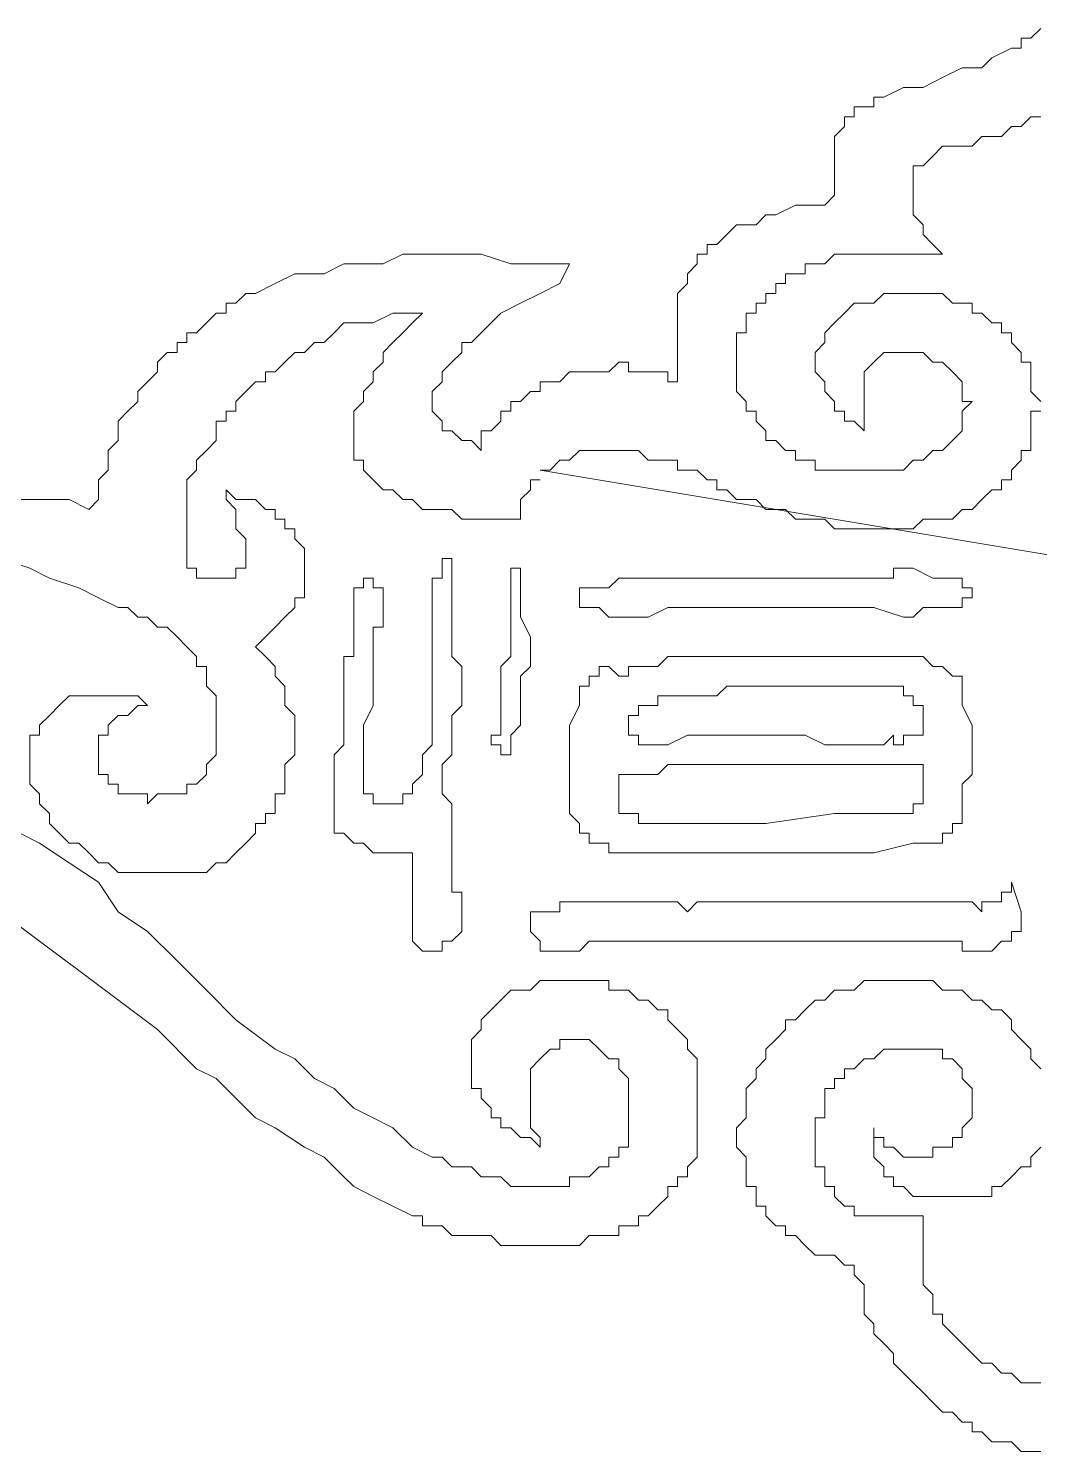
# Model space of a CAD drawing. Extents: x -66030 to 95157, y -13132 to 45879.
# Drawn here: x -4765 to -4363, y 9931 to 10497 of the extents above; entities that cross this region are included whole.
import ezdxf

# ---------------------------------------------------------------- set-up
doc = ezdxf.new("R2010")
doc.units = 0
doc.header["$LTSCALE"] = 100
doc.header["$MEASUREMENT"] = 0
doc.layers.get('0').update_dxf_attribs({"linetype": 'CONTINUOUS'})

msp = doc.modelspace()

# ---------------------------------------------------------------- linework, layer by layer
at = {"lineweight": 0}
for points in [[(-4362.12, 10497.2), (-4366.03, 10493.29), (-4369.93, 10493.29), (-4369.93, 10489.39), (-4373.84, 10489.39), (-4381.65, 10485.48), (-4385.56, 10481.58), (-4393.37, 10481.58), (-4401.18, 10477.67), (-4408.99, 10473.76), (-4416.8, 10473.76), (-4424.62, 10469.86), (-4428.52, 10469.86), (-4428.52, 10465.95), (-4432.43, 10465.95), (-4436.33, 10465.95), (-4436.33, 10462.05), (-4440.24, 10462.05), (-4440.24, 10458.14), (-4440.24, 10458.14), (-4440.24, 10458.14), (-4444.15, 10454.23), (-4444.15, 10454.23), (-4444.15, 10450.33), (-4444.15, 10446.42), (-4444.15, 10442.52), (-4444.15, 10438.61), (-4444.15, 10438.61), (-4444.15, 10434.7), (-4444.15, 10430.8), (-4448.05, 10426.89), (-4451.96, 10426.89), (-4455.86, 10426.89), (-4459.77, 10426.89), (-4467.58, 10422.99), (-4471.49, 10422.99), (-4471.49, 10422.99), (-4475.39, 10419.08), (-4479.3, 10419.08), (-4483.2, 10419.08), (-4487.11, 10415.17), (-4487.11, 10415.17), (-4491.02, 10411.27), (-4494.92, 10411.27), (-4494.92, 10407.36), (-4498.83, 10407.36), (-4498.83, 10403.46), (-4498.83, 10403.46), (-4502.73, 10399.55), (-4502.73, 10395.64), (-4502.73, 10395.64), (-4506.64, 10391.74), (-4506.64, 10387.83), (-4506.64, 10387.83), (-4506.64, 10383.93), (-4506.64, 10380.02), (-4506.64, 10376.11), (-4506.64, 10372.21), (-4506.64, 10368.3), (-4506.64, 10364.4), (-4506.64, 10360.49), (-4506.64, 10356.58), (-4506.64, 10356.58), (-4510.55, 10356.58), (-4510.55, 10360.49), (-4514.45, 10360.49), (-4514.45, 10360.49), (-4518.36, 10360.49), (-4518.36, 10360.49), (-4522.26, 10360.49), (-4526.17, 10360.49), (-4526.17, 10364.4), (-4530.08, 10364.4), (-4533.98, 10360.49), (-4537.89, 10360.49), (-4537.89, 10360.49), (-4541.79, 10360.49), (-4545.7, 10360.49), (-4549.61, 10360.49), (-4549.61, 10360.49), (-4553.51, 10356.58), (-4557.42, 10356.58), (-4561.32, 10356.58), (-4561.32, 10352.68), (-4565.23, 10352.68), (-4569.14, 10348.77), (-4573.04, 10348.77), (-4573.04, 10344.87), (-4576.95, 10344.87), (-4576.95, 10340.96), (-4580.85, 10337.05), (-4584.76, 10337.05), (-4584.76, 10333.15), (-4584.76, 10329.24), (-4588.67, 10333.15), (-4592.57, 10333.15), (-4596.48, 10337.05), (-4596.48, 10337.05), (-4596.48, 10337.05), (-4600.38, 10337.05), (-4600.38, 10340.96), (-4600.38, 10340.96), (-4600.38, 10340.96), (-4604.29, 10344.87), (-4604.29, 10344.87), (-4604.29, 10348.77), (-4604.29, 10348.77), (-4604.29, 10352.68), (-4604.29, 10352.68), (-4600.38, 10356.58), (-4600.38, 10360.49), (-4600.38, 10360.49), (-4596.48, 10364.4), (-4596.48, 10364.4), (-4592.57, 10368.3), (-4592.57, 10372.21), (-4588.67, 10372.21), (-4584.76, 10376.11), (-4584.76, 10376.11), (-4580.85, 10380.02), (-4576.95, 10383.93), (-4569.14, 10387.83), (-4561.32, 10391.74), (-4553.51, 10395.64), (-4549.61, 10403.46), (-4557.42, 10403.46), (-4565.23, 10403.46), (-4573.04, 10403.46), (-4584.76, 10407.36), (-4592.57, 10407.36), (-4600.38, 10407.36), (-4608.2, 10407.36), (-4616.01, 10407.36), (-4623.82, 10403.46), (-4631.63, 10403.46), (-4639.44, 10403.46), (-4647.26, 10399.55), (-4655.07, 10399.55), (-4658.97, 10399.55), (-4666.79, 10395.64), (-4674.6, 10391.74), (-4678.5, 10391.74), (-4682.41, 10387.83), (-4686.32, 10387.83), (-4686.32, 10383.93), (-4690.22, 10383.93), (-4694.13, 10380.02), (-4694.13, 10380.02), (-4698.03, 10376.11), (-4701.94, 10376.11), (-4701.94, 10372.21), (-4705.85, 10372.21), (-4705.85, 10368.3), (-4709.75, 10368.3), (-4713.66, 10364.4), (-4713.66, 10360.49), (-4717.56, 10356.58), (-4717.56, 10356.58), (-4721.47, 10352.68), (-4721.47, 10348.77), (-4725.37, 10344.87), (-4725.37, 10344.87), (-4729.28, 10340.96), (-4729.28, 10337.05), (-4729.28, 10333.15), (-4733.19, 10329.24), (-4733.19, 10325.34), (-4733.19, 10321.43), (-4737.09, 10317.53), (-4737.09, 10313.62), (-4737.09, 10309.71), (-4741, 10305.81), (-4748.81, 10309.71), (-4752.72, 10309.71), (-4760.53, 10309.71), (-4768.34, 10309.71)], [(-4362.12, 10348.77), (-4366.03, 10352.68), (-4366.03, 10352.68), (-4366.03, 10356.58), (-4366.03, 10356.58), (-4366.03, 10360.49), (-4366.03, 10364.4), (-4369.93, 10364.4), (-4369.93, 10368.3), (-4369.93, 10368.3), (-4373.84, 10372.21), (-4373.84, 10372.21), (-4373.84, 10376.11), (-4377.74, 10376.11), (-4377.74, 10380.02), (-4381.65, 10380.02), (-4381.65, 10380.02), (-4385.56, 10383.93), (-4389.46, 10383.93), (-4389.46, 10387.83), (-4393.37, 10387.83), (-4397.27, 10387.83), (-4397.27, 10387.83), (-4401.18, 10391.74), (-4405.09, 10391.74), (-4408.99, 10391.74), (-4412.9, 10391.74), (-4416.8, 10391.74), (-4420.71, 10391.74), (-4420.71, 10391.74), (-4424.62, 10391.74), (-4428.52, 10387.83), (-4432.43, 10387.83), (-4432.43, 10387.83), (-4436.33, 10387.83), (-4440.24, 10383.93), (-4440.24, 10383.93), (-4444.15, 10380.02), (-4444.15, 10380.02), (-4448.05, 10376.11), (-4448.05, 10376.11), (-4448.05, 10372.21), (-4448.05, 10372.21), (-4451.96, 10368.3), (-4451.96, 10364.4), (-4451.96, 10364.4), (-4451.96, 10360.49), (-4448.05, 10356.58), (-4448.05, 10356.58), (-4448.05, 10352.68), (-4444.15, 10348.77), (-4444.15, 10348.77), (-4444.15, 10344.87), (-4440.24, 10344.87), (-4440.24, 10344.87), (-4440.24, 10340.96), (-4436.33, 10340.96), (-4436.33, 10340.96), (-4432.43, 10337.05), (-4432.43, 10340.96), (-4432.43, 10344.87), (-4432.43, 10348.77), (-4432.43, 10352.68), (-4432.43, 10352.68), (-4432.43, 10356.58), (-4432.43, 10360.49), (-4432.43, 10360.49), (-4428.52, 10364.4), (-4428.52, 10364.4), (-4428.52, 10364.4), (-4428.52, 10364.4), (-4424.62, 10368.3), (-4424.62, 10368.3), (-4420.71, 10368.3), (-4420.71, 10368.3), (-4416.8, 10368.3), (-4416.8, 10368.3), (-4412.9, 10368.3), (-4412.9, 10368.3), (-4408.99, 10368.3), (-4408.99, 10368.3), (-4405.09, 10364.4), (-4405.09, 10364.4), (-4401.18, 10364.4), (-4401.18, 10364.4), (-4397.27, 10360.49), (-4397.27, 10360.49), (-4397.27, 10360.49), (-4393.37, 10356.58), (-4393.37, 10356.58), (-4393.37, 10356.58), (-4393.37, 10352.68), (-4393.37, 10348.77), (-4389.46, 10348.77), (-4393.37, 10344.87), (-4393.37, 10340.96), (-4393.37, 10340.96), (-4393.37, 10337.05), (-4393.37, 10337.05), (-4397.27, 10333.15), (-4397.27, 10333.15), (-4397.27, 10333.15), (-4401.18, 10329.24), (-4401.18, 10329.24), (-4405.09, 10329.24), (-4408.99, 10325.34), (-4408.99, 10325.34), (-4412.9, 10325.34), (-4416.8, 10321.43), (-4420.71, 10321.43), (-4424.62, 10321.43), (-4424.62, 10321.43), (-4428.52, 10321.43), (-4432.43, 10321.43), (-4436.33, 10321.43), (-4440.24, 10321.43), (-4440.24, 10321.43), (-4444.15, 10321.43), (-4448.05, 10321.43), (-4451.96, 10321.43), (-4451.96, 10325.34), (-4455.86, 10325.34), (-4459.77, 10325.34), (-4459.77, 10329.24), (-4463.68, 10329.24), (-4467.58, 10333.15), (-4467.58, 10333.15), (-4471.49, 10333.15), (-4471.49, 10337.05), (-4471.49, 10337.05), (-4475.39, 10340.96), (-4475.39, 10344.87), (-4479.3, 10344.87), (-4479.3, 10348.77), (-4483.2, 10352.68), (-4483.2, 10356.58), (-4483.2, 10356.58), (-4483.2, 10360.49), (-4483.2, 10364.4), (-4483.2, 10368.3), (-4483.2, 10372.21), (-4483.2, 10376.11), (-4479.3, 10376.11), (-4479.3, 10380.02), (-4479.3, 10383.93), (-4475.39, 10383.93), (-4475.39, 10387.83), (-4471.49, 10387.83), (-4471.49, 10391.74), (-4467.58, 10391.74), (-4467.58, 10395.64), (-4463.68, 10395.64), (-4463.68, 10399.55), (-4459.77, 10399.55), (-4455.86, 10399.55), (-4455.86, 10403.46), (-4451.96, 10403.46), (-4448.05, 10403.46), (-4448.05, 10403.46), (-4444.15, 10407.36), (-4440.24, 10407.36), (-4436.33, 10407.36), (-4428.52, 10407.36), (-4424.62, 10407.36), (-4416.8, 10407.36), (-4412.9, 10407.36), (-4408.99, 10407.36), (-4401.18, 10407.36), (-4405.09, 10411.27), (-4408.99, 10415.17), (-4408.99, 10419.08), (-4412.9, 10422.99), (-4412.9, 10426.89), (-4412.9, 10426.89), (-4412.9, 10430.8), (-4412.9, 10430.8), (-4412.9, 10430.8), (-4412.9, 10434.7), (-4412.9, 10434.7), (-4412.9, 10434.7), (-4412.9, 10438.61), (-4412.9, 10438.61), (-4412.9, 10438.61), (-4412.9, 10438.61), (-4412.9, 10442.52), (-4408.99, 10442.52), (-4408.99, 10442.52), (-4408.99, 10442.52), (-4405.09, 10446.42), (-4405.09, 10446.42), (-4401.18, 10450.33), (-4389.46, 10450.33), (-4385.56, 10454.23), (-4381.65, 10454.23), (-4377.74, 10454.23), (-4373.84, 10458.14), (-4369.93, 10458.14), (-4366.03, 10462.05), (-4362.12, 10462.05)], [(-4776.15, 10286.28), (-4764.43, 10282.37), (-4756.62, 10278.47), (-4744.9, 10274.56), (-4737.09, 10270.65), (-4729.28, 10266.75), (-4725.37, 10266.75), (-4721.47, 10262.84), (-4717.56, 10262.84), (-4713.66, 10258.94), (-4713.66, 10258.94), (-4709.75, 10258.94), (-4705.85, 10255.03), (-4705.85, 10255.03), (-4701.94, 10251.12), (-4701.94, 10251.12), (-4698.03, 10247.22), (-4698.03, 10247.22), (-4698.03, 10243.31), (-4694.13, 10243.31), (-4694.13, 10239.41), (-4694.13, 10239.41), (-4694.13, 10235.5), (-4690.22, 10231.59), (-4690.22, 10231.59), (-4690.22, 10227.69), (-4690.22, 10227.69), (-4690.22, 10223.78), (-4690.22, 10223.78), (-4690.22, 10219.88), (-4690.22, 10219.88), (-4690.22, 10215.97), (-4690.22, 10215.97), (-4690.22, 10212.06), (-4690.22, 10208.16), (-4690.22, 10208.16), (-4690.22, 10208.16), (-4694.13, 10204.25), (-4694.13, 10204.25), (-4694.13, 10200.35), (-4694.13, 10200.35), (-4698.03, 10196.44), (-4698.03, 10196.44), (-4701.94, 10196.44), (-4701.94, 10192.53), (-4701.94, 10192.53), (-4705.85, 10192.53), (-4705.85, 10192.53), (-4709.75, 10192.53), (-4713.66, 10192.53), (-4713.66, 10192.53), (-4717.56, 10188.63), (-4717.56, 10192.53), (-4721.47, 10192.53), (-4721.47, 10192.53), (-4725.37, 10192.53), (-4725.37, 10192.53), (-4725.37, 10192.53), (-4729.28, 10192.53), (-4729.28, 10196.44), (-4729.28, 10196.44), (-4733.19, 10196.44), (-4733.19, 10200.35), (-4733.19, 10200.35), (-4737.09, 10200.35), (-4737.09, 10204.25), (-4737.09, 10204.25), (-4737.09, 10204.25), (-4737.09, 10208.16), (-4737.09, 10208.16), (-4737.09, 10208.16), (-4737.09, 10212.06), (-4737.09, 10212.06), (-4737.09, 10215.97), (-4737.09, 10215.97), (-4733.19, 10215.97), (-4733.19, 10219.88), (-4733.19, 10219.88), (-4729.28, 10223.78), (-4729.28, 10223.78), (-4725.37, 10223.78), (-4721.47, 10227.69), (-4721.47, 10227.69), (-4717.56, 10227.69), (-4721.47, 10231.59), (-4725.37, 10231.59), (-4729.28, 10231.59), (-4733.19, 10231.59), (-4737.09, 10231.59), (-4737.09, 10231.59), (-4741, 10231.59), (-4744.9, 10231.59), (-4748.81, 10231.59), (-4752.72, 10227.69), (-4752.72, 10227.69), (-4752.72, 10227.69), (-4756.62, 10223.78), (-4756.62, 10223.78), (-4756.62, 10223.78), (-4756.62, 10223.78), (-4760.53, 10219.88), (-4760.53, 10219.88), (-4760.53, 10219.88), (-4760.53, 10215.97), (-4764.43, 10215.97), (-4764.43, 10212.06), (-4764.43, 10212.06), (-4764.43, 10208.16), (-4764.43, 10208.16), (-4764.43, 10204.25), (-4764.43, 10200.35), (-4764.43, 10196.44), (-4760.53, 10192.53), (-4760.53, 10188.63), (-4760.53, 10188.63), (-4756.62, 10184.72), (-4756.62, 10180.82), (-4752.72, 10176.91), (-4752.72, 10176.91), (-4748.81, 10173), (-4744.9, 10173), (-4741, 10169.1), (-4741, 10169.1), (-4737.09, 10165.19), (-4733.19, 10165.19), (-4729.28, 10161.29), (-4725.37, 10161.29), (-4721.47, 10161.29), (-4717.56, 10161.29), (-4713.66, 10161.29), (-4709.75, 10161.29), (-4709.75, 10161.29), (-4705.85, 10161.29), (-4701.94, 10161.29), (-4698.03, 10161.29), (-4694.13, 10161.29), (-4690.22, 10165.19), (-4690.22, 10165.19), (-4686.32, 10165.19), (-4686.32, 10165.19), (-4682.41, 10169.1), (-4682.41, 10169.1), (-4678.5, 10173), (-4678.5, 10173), (-4674.6, 10176.91), (-4674.6, 10180.82), (-4670.69, 10180.82), (-4670.69, 10184.72), (-4666.79, 10184.72), (-4666.79, 10188.63), (-4666.79, 10192.53), (-4662.88, 10192.53), (-4662.88, 10196.44), (-4662.88, 10200.35), (-4662.88, 10204.25), (-4662.88, 10204.25), (-4658.97, 10208.16), (-4658.97, 10212.06), (-4658.97, 10212.06), (-4658.97, 10215.97), (-4658.97, 10219.88), (-4658.97, 10223.78), (-4662.88, 10227.69), (-4662.88, 10227.69), (-4662.88, 10231.59), (-4662.88, 10235.5), (-4666.79, 10239.41), (-4666.79, 10239.41), (-4666.79, 10243.31), (-4670.69, 10247.22), (-4674.6, 10251.12), (-4674.6, 10251.12), (-4670.69, 10255.03), (-4666.79, 10258.94), (-4666.79, 10258.94), (-4662.88, 10262.84), (-4662.88, 10262.84), (-4658.97, 10266.75), (-4658.97, 10270.65), (-4655.07, 10270.65), (-4655.07, 10274.56), (-4655.07, 10274.56), (-4655.07, 10278.47), (-4655.07, 10282.37), (-4655.07, 10282.37), (-4655.07, 10286.28), (-4655.07, 10286.28), (-4655.07, 10290.18), (-4655.07, 10290.18), (-4658.97, 10294.09), (-4658.97, 10294.09), (-4658.97, 10298), (-4662.88, 10298), (-4662.88, 10301.9), (-4666.79, 10301.9), (-4666.79, 10305.81), (-4670.69, 10305.81), (-4670.69, 10305.81), (-4674.6, 10309.71), (-4678.5, 10309.71), (-4678.5, 10309.71), (-4682.41, 10309.71), (-4682.41, 10309.71), (-4686.32, 10313.62), (-4686.32, 10309.71), (-4682.41, 10305.81), (-4682.41, 10301.9), (-4682.41, 10298), (-4678.5, 10294.09), (-4678.5, 10294.09), (-4678.5, 10290.18), (-4678.5, 10286.28), (-4678.5, 10286.28), (-4678.5, 10282.37), (-4678.5, 10282.37), (-4678.5, 10282.37), (-4682.41, 10282.37), (-4682.41, 10282.37), (-4682.41, 10278.47), (-4682.41, 10278.47), (-4686.32, 10278.47), (-4686.32, 10278.47), (-4690.22, 10278.47), (-4690.22, 10278.47), (-4694.13, 10278.47), (-4694.13, 10278.47), (-4694.13, 10278.47), (-4694.13, 10278.47), (-4698.03, 10278.47), (-4698.03, 10278.47), (-4698.03, 10282.37), (-4698.03, 10282.37), (-4701.94, 10282.37), (-4701.94, 10282.37), (-4701.94, 10286.28), (-4701.94, 10286.28), (-4701.94, 10286.28), (-4701.94, 10290.18), (-4701.94, 10294.09), (-4701.94, 10298), (-4701.94, 10301.9), (-4701.94, 10305.81), (-4701.94, 10309.71), (-4701.94, 10317.53), (-4698.03, 10321.43), (-4698.03, 10325.34), (-4694.13, 10329.24), (-4690.22, 10333.15), (-4690.22, 10337.05), (-4690.22, 10340.96), (-4686.32, 10340.96), (-4686.32, 10344.87), (-4682.41, 10344.87), (-4682.41, 10348.77), (-4678.5, 10352.68), (-4678.5, 10352.68), (-4674.6, 10356.58), (-4670.69, 10356.58), (-4670.69, 10360.49), (-4666.79, 10360.49), (-4662.88, 10364.4), (-4662.88, 10364.4), (-4658.97, 10368.3), (-4655.07, 10368.3), (-4651.16, 10372.21), (-4647.26, 10372.21), (-4643.35, 10376.11), (-4643.35, 10376.11), (-4639.44, 10380.02), (-4635.54, 10380.02), (-4631.63, 10380.02), (-4627.73, 10380.02), (-4619.91, 10383.93), (-4616.01, 10383.93), (-4612.1, 10383.93), (-4608.2, 10383.93), (-4612.1, 10380.02), (-4616.01, 10376.11), (-4619.91, 10372.21), (-4623.82, 10368.3), (-4623.82, 10364.4), (-4627.73, 10360.49), (-4627.73, 10356.58), (-4631.63, 10352.68), (-4631.63, 10348.77), (-4635.54, 10344.87), (-4635.54, 10340.96), (-4635.54, 10337.05), (-4635.54, 10333.15), (-4635.54, 10333.15), (-4635.54, 10329.24), (-4635.54, 10325.34), (-4631.63, 10325.34), (-4631.63, 10321.43), (-4631.63, 10321.43), (-4631.63, 10321.43), (-4631.63, 10321.43), (-4627.73, 10317.53), (-4627.73, 10317.53), (-4627.73, 10317.53), (-4623.82, 10313.62), (-4623.82, 10313.62), (-4619.91, 10313.62), (-4616.01, 10309.71), (-4612.1, 10309.71), (-4608.2, 10305.81), (-4600.38, 10305.81), (-4596.48, 10305.81), (-4592.57, 10301.9), (-4584.76, 10301.9), (-4576.95, 10301.9), (-4569.14, 10301.9), (-4569.14, 10301.9), (-4569.14, 10305.81), (-4569.14, 10305.81), (-4569.14, 10309.71), (-4565.23, 10313.62), (-4565.23, 10313.62), (-4565.23, 10317.53), (-4565.23, 10317.53), (-4561.32, 10317.53)], [(-3623.89, 10165.19), (-4561.32, 10321.43), (-4561.32, 10321.43), (-4561.32, 10321.43), (-4557.42, 10321.43), (-4557.42, 10321.43), (-4553.51, 10325.34), (-4553.51, 10325.34), (-4549.61, 10325.34), (-4545.7, 10329.24), (-4541.79, 10329.24), (-4541.79, 10329.24), (-4537.89, 10329.24), (-4533.98, 10329.24), (-4530.08, 10329.24), (-4526.17, 10329.24), (-4522.26, 10329.24), (-4522.26, 10329.24), (-4518.36, 10325.34), (-4514.45, 10325.34), (-4510.55, 10325.34), (-4506.64, 10325.34), (-4506.64, 10321.43), (-4502.73, 10321.43), (-4498.83, 10321.43), (-4498.83, 10321.43), (-4494.92, 10317.53), (-4494.92, 10317.53), (-4491.02, 10317.53), (-4491.02, 10313.62), (-4487.11, 10313.62), (-4483.2, 10309.71), (-4479.3, 10309.71), (-4475.39, 10309.71), (-4471.49, 10305.81), (-4467.58, 10305.81), (-4463.68, 10305.81), (-4459.77, 10301.9), (-4455.86, 10301.9), (-4451.96, 10301.9), (-4448.05, 10301.9), (-4444.15, 10298), (-4440.24, 10298), (-4432.43, 10298), (-4428.52, 10298), (-4424.62, 10298), (-4420.71, 10298), (-4416.8, 10298), (-4412.9, 10298), (-4408.99, 10301.9), (-4405.09, 10301.9), (-4401.18, 10301.9), (-4397.27, 10301.9), (-4393.37, 10305.81), (-4389.46, 10305.81), (-4385.56, 10309.71), (-4385.56, 10309.71), (-4381.65, 10313.62), (-4377.74, 10313.62), (-4377.74, 10317.53), (-4377.74, 10317.53), (-4373.84, 10317.53), (-4373.84, 10321.43), (-4373.84, 10321.43), (-4369.93, 10325.34), (-4369.93, 10329.24), (-4366.03, 10329.24), (-4366.03, 10333.15), (-4366.03, 10337.05), (-4366.03, 10337.05), (-4366.03, 10340.96), (-4366.03, 10344.87), (-4362.12, 10344.87)], [(-4776.15, 10145.66), (-4760.53, 10133.94), (-4744.9, 10122.23), (-4713.66, 10098.79), (-4698.03, 10083.17), (-4690.22, 10079.26), (-4682.41, 10071.45), (-4674.6, 10063.64), (-4666.79, 10059.73), (-4655.07, 10051.92), (-4647.26, 10048.01), (-4639.44, 10040.2), (-4635.54, 10036.3), (-4627.73, 10032.39), (-4619.91, 10028.48), (-4612.1, 10024.58), (-4608.2, 10024.58), (-4608.2, 10020.67), (-4604.29, 10020.67), (-4600.38, 10020.67), (-4596.48, 10016.77), (-4592.57, 10016.77), (-4588.67, 10016.77), (-4584.76, 10016.77), (-4580.85, 10016.77), (-4576.95, 10012.86), (-4573.04, 10012.86), (-4569.14, 10012.86), (-4565.23, 10012.86), (-4561.32, 10012.86), (-4557.42, 10012.86), (-4553.51, 10012.86), (-4549.61, 10012.86), (-4545.7, 10012.86), (-4541.79, 10016.77), (-4537.89, 10016.77), (-4533.98, 10016.77), (-4530.08, 10016.77), (-4530.08, 10020.67), (-4526.17, 10020.67), (-4522.26, 10020.67), (-4522.26, 10024.58), (-4518.36, 10024.58), (-4518.36, 10024.58), (-4514.45, 10028.48), (-4514.45, 10028.48), (-4510.55, 10032.39), (-4510.55, 10032.39), (-4510.55, 10036.3), (-4506.64, 10036.3), (-4506.64, 10040.2), (-4502.73, 10040.2), (-4502.73, 10044.11), (-4502.73, 10044.11), (-4498.83, 10048.01), (-4498.83, 10051.92), (-4498.83, 10055.83), (-4498.83, 10059.73), (-4498.83, 10063.64), (-4498.83, 10071.45), (-4498.83, 10075.36), (-4498.83, 10079.26), (-4498.83, 10083.17), (-4498.83, 10087.07), (-4502.73, 10090.98), (-4502.73, 10094.88), (-4506.64, 10098.79), (-4506.64, 10098.79), (-4506.64, 10098.79), (-4510.55, 10102.7), (-4510.55, 10102.7), (-4510.55, 10106.6), (-4514.45, 10106.6), (-4514.45, 10106.6), (-4518.36, 10110.51), (-4518.36, 10110.51), (-4522.26, 10110.51), (-4522.26, 10110.51), (-4526.17, 10114.41), (-4526.17, 10114.41), (-4530.08, 10114.41), (-4530.08, 10114.41), (-4533.98, 10114.41), (-4533.98, 10118.32), (-4537.89, 10118.32), (-4541.79, 10118.32), (-4541.79, 10118.32), (-4545.7, 10118.32), (-4545.7, 10118.32), (-4549.61, 10118.32), (-4553.51, 10118.32), (-4557.42, 10118.32), (-4561.32, 10118.32), (-4561.32, 10118.32), (-4565.23, 10114.41), (-4569.14, 10114.41), (-4569.14, 10114.41), (-4573.04, 10114.41), (-4576.95, 10110.51), (-4576.95, 10110.51), (-4576.95, 10110.51), (-4580.85, 10106.6), (-4580.85, 10106.6), (-4580.85, 10106.6), (-4584.76, 10102.7), (-4584.76, 10098.79), (-4584.76, 10098.79), (-4588.67, 10094.88), (-4588.67, 10090.98), (-4588.67, 10087.07), (-4588.67, 10087.07), (-4588.67, 10083.17), (-4588.67, 10079.26), (-4588.67, 10075.36), (-4584.76, 10075.36), (-4584.76, 10071.45), (-4584.76, 10071.45), (-4580.85, 10067.54), (-4580.85, 10067.54), (-4580.85, 10063.64), (-4576.95, 10063.64), (-4576.95, 10063.64), (-4576.95, 10059.73), (-4573.04, 10059.73), (-4573.04, 10059.73), (-4569.14, 10055.83), (-4565.23, 10055.83), (-4561.32, 10051.92), (-4561.32, 10055.83), (-4565.23, 10059.73), (-4565.23, 10063.64), (-4565.23, 10063.64), (-4565.23, 10067.54), (-4565.23, 10071.45), (-4565.23, 10071.45), (-4565.23, 10075.36), (-4565.23, 10079.26), (-4565.23, 10079.26), (-4565.23, 10083.17), (-4565.23, 10083.17), (-4561.32, 10087.07), (-4561.32, 10087.07), (-4561.32, 10087.07), (-4557.42, 10090.98), (-4557.42, 10090.98), (-4557.42, 10090.98), (-4553.51, 10090.98), (-4553.51, 10094.88), (-4549.61, 10094.88), (-4549.61, 10094.88), (-4545.7, 10094.88), (-4545.7, 10094.88), (-4541.79, 10094.88), (-4541.79, 10094.88), (-4537.89, 10090.98), (-4537.89, 10090.98), (-4537.89, 10090.98), (-4533.98, 10087.07), (-4533.98, 10087.07), (-4530.08, 10087.07), (-4530.08, 10083.17), (-4526.17, 10079.26), (-4526.17, 10075.36), (-4526.17, 10071.45), (-4526.17, 10067.54), (-4526.17, 10067.54), (-4526.17, 10067.54), (-4526.17, 10063.64), (-4526.17, 10063.64), (-4526.17, 10059.73), (-4526.17, 10059.73), (-4526.17, 10055.83), (-4526.17, 10055.83), (-4526.17, 10055.83), (-4526.17, 10051.92), (-4530.08, 10051.92), (-4530.08, 10051.92), (-4530.08, 10048.01), (-4530.08, 10048.01), (-4533.98, 10048.01), (-4533.98, 10044.11), (-4533.98, 10044.11), (-4537.89, 10044.11), (-4537.89, 10044.11), (-4541.79, 10040.2), (-4541.79, 10040.2), (-4545.7, 10040.2), (-4549.61, 10040.2), (-4549.61, 10036.3), (-4553.51, 10036.3), (-4557.42, 10036.3), (-4561.32, 10036.3), (-4565.23, 10036.3), (-4569.14, 10036.3), (-4573.04, 10036.3), (-4576.95, 10040.2), (-4580.85, 10040.2), (-4584.76, 10040.2), (-4588.67, 10044.11), (-4592.57, 10044.11), (-4596.48, 10044.11), (-4600.38, 10048.01), (-4604.29, 10048.01), (-4612.1, 10051.92), (-4619.91, 10059.73), (-4627.73, 10063.64), (-4635.54, 10067.54), (-4643.35, 10075.36), (-4651.16, 10079.26), (-4658.97, 10087.07), (-4666.79, 10090.98), (-4682.41, 10102.7), (-4694.13, 10114.41), (-4705.85, 10126.13), (-4717.56, 10137.85), (-4729.28, 10145.66), (-4737.09, 10157.38), (-4748.81, 10165.19), (-4760.53, 10173), (-4768.34, 10176.91)], [(-4362.12, 10083.17), (-4366.03, 10087.07), (-4366.03, 10090.98), (-4366.03, 10090.98), (-4369.93, 10094.88), (-4369.93, 10094.88), (-4373.84, 10098.79), (-4373.84, 10102.7), (-4373.84, 10102.7), (-4377.74, 10106.6), (-4381.65, 10106.6), (-4385.56, 10110.51), (-4389.46, 10110.51), (-4393.37, 10114.41), (-4397.27, 10114.41), (-4401.18, 10114.41), (-4405.09, 10118.32), (-4408.99, 10118.32), (-4412.9, 10118.32), (-4416.8, 10118.32), (-4420.71, 10118.32), (-4424.62, 10118.32), (-4428.52, 10118.32), (-4432.43, 10118.32), (-4432.43, 10118.32), (-4436.33, 10114.41), (-4440.24, 10114.41), (-4444.15, 10114.41), (-4448.05, 10110.51), (-4448.05, 10110.51), (-4451.96, 10110.51), (-4455.86, 10106.6), (-4455.86, 10106.6), (-4459.77, 10102.7), (-4463.68, 10102.7), (-4463.68, 10098.79), (-4467.58, 10094.88), (-4467.58, 10094.88), (-4471.49, 10090.98), (-4471.49, 10090.98), (-4471.49, 10087.07), (-4475.39, 10083.17), (-4475.39, 10079.26), (-4475.39, 10079.26), (-4479.3, 10075.36), (-4479.3, 10071.45), (-4479.3, 10067.54), (-4479.3, 10067.54), (-4479.3, 10063.64), (-4483.2, 10059.73), (-4483.2, 10055.83), (-4483.2, 10055.83), (-4483.2, 10051.92), (-4479.3, 10048.01), (-4479.3, 10044.11), (-4479.3, 10044.11), (-4479.3, 10040.2), (-4479.3, 10036.3), (-4475.39, 10036.3), (-4475.39, 10032.39), (-4475.39, 10028.48), (-4471.49, 10028.48), (-4471.49, 10024.58), (-4467.58, 10020.67), (-4463.68, 10020.67), (-4463.68, 10016.77), (-4459.77, 10016.77), (-4455.86, 10012.86), (-4455.86, 10012.86), (-4451.96, 10008.95), (-4448.05, 10008.95), (-4444.15, 10008.95), (-4440.24, 10005.05), (-4436.33, 10005.05), (-4436.33, 10001.14), (-4432.43, 9997.24), (-4432.43, 9993.33), (-4432.43, 9985.52), (-4428.52, 9981.61), (-4428.52, 9977.71), (-4424.62, 9973.8), (-4424.62, 9973.8), (-4420.71, 9969.89), (-4420.71, 9965.99), (-4416.8, 9962.08), (-4412.9, 9958.18), (-4408.99, 9954.27), (-4408.99, 9954.27), (-4405.09, 9950.36), (-4401.18, 9946.46), (-4397.27, 9946.46), (-4393.37, 9942.55), (-4389.46, 9942.55), (-4389.46, 9938.65), (-4385.56, 9938.65), (-4381.65, 9934.74), (-4377.74, 9934.74), (-4373.84, 9934.74), (-4369.93, 9930.83), (-4366.03, 9930.83), (-4362.12, 9930.83)], [(-4362.12, 9958.18), (-4366.03, 9958.18), (-4369.93, 9958.18), (-4373.84, 9962.08), (-4377.74, 9962.08), (-4377.74, 9962.08), (-4381.65, 9965.99), (-4385.56, 9965.99), (-4389.46, 9969.89), (-4389.46, 9969.89), (-4393.37, 9973.8), (-4397.27, 9977.71), (-4397.27, 9977.71), (-4401.18, 9981.61), (-4401.18, 9985.52), (-4405.09, 9985.52), (-4405.09, 9989.42), (-4405.09, 9993.33), (-4408.99, 9997.24), (-4408.99, 10001.14), (-4408.99, 10005.05), (-4408.99, 10005.05), (-4408.99, 10008.95), (-4408.99, 10012.86), (-4408.99, 10020.67), (-4408.99, 10024.58), (-4412.9, 10024.58), (-4416.8, 10024.58), (-4420.71, 10024.58), (-4424.62, 10024.58), (-4428.52, 10024.58), (-4428.52, 10024.58), (-4432.43, 10024.58), (-4436.33, 10024.58), (-4436.33, 10028.48), (-4440.24, 10028.48), (-4440.24, 10028.48), (-4444.15, 10032.39), (-4444.15, 10032.39), (-4444.15, 10036.3), (-4448.05, 10036.3), (-4448.05, 10040.2), (-4448.05, 10040.2), (-4448.05, 10044.11), (-4451.96, 10044.11), (-4451.96, 10048.01), (-4451.96, 10048.01), (-4451.96, 10051.92), (-4451.96, 10051.92), (-4451.96, 10055.83), (-4451.96, 10059.73), (-4451.96, 10059.73), (-4451.96, 10063.64), (-4448.05, 10063.64), (-4448.05, 10067.54), (-4448.05, 10067.54), (-4448.05, 10071.45), (-4448.05, 10071.45), (-4448.05, 10075.36), (-4444.15, 10075.36), (-4444.15, 10075.36), (-4444.15, 10079.26), (-4440.24, 10079.26), (-4440.24, 10079.26), (-4440.24, 10083.17), (-4436.33, 10083.17), (-4436.33, 10083.17), (-4432.43, 10087.07), (-4428.52, 10087.07), (-4424.62, 10090.98), (-4424.62, 10090.98), (-4420.71, 10090.98), (-4420.71, 10090.98), (-4416.8, 10090.98), (-4416.8, 10090.98), (-4412.9, 10090.98), (-4412.9, 10090.98), (-4408.99, 10090.98), (-4408.99, 10090.98), (-4405.09, 10090.98), (-4405.09, 10090.98), (-4401.18, 10090.98), (-4401.18, 10087.07), (-4397.27, 10087.07), (-4397.27, 10087.07), (-4397.27, 10087.07), (-4393.37, 10083.17), (-4393.37, 10083.17), (-4393.37, 10079.26), (-4393.37, 10079.26), (-4389.46, 10075.36), (-4389.46, 10071.45), (-4389.46, 10071.45), (-4389.46, 10067.54), (-4389.46, 10067.54), (-4389.46, 10063.64), (-4389.46, 10063.64), (-4393.37, 10059.73), (-4393.37, 10059.73), (-4393.37, 10055.83), (-4397.27, 10055.83), (-4397.27, 10051.92), (-4401.18, 10051.92), (-4401.18, 10051.92), (-4405.09, 10051.92), (-4405.09, 10048.01), (-4405.09, 10048.01), (-4408.99, 10048.01), (-4408.99, 10048.01), (-4412.9, 10048.01), (-4412.9, 10048.01), (-4416.8, 10048.01), (-4416.8, 10048.01), (-4420.71, 10051.92), (-4420.71, 10051.92), (-4420.71, 10051.92), (-4424.62, 10051.92), (-4424.62, 10055.83), (-4428.52, 10055.83), (-4428.52, 10059.73), (-4428.52, 10055.83), (-4428.52, 10051.92), (-4428.52, 10051.92), (-4428.52, 10048.01), (-4428.52, 10048.01), (-4428.52, 10048.01), (-4424.62, 10044.11), (-4424.62, 10044.11), (-4424.62, 10040.2), (-4424.62, 10040.2), (-4420.71, 10040.2), (-4420.71, 10040.2), (-4420.71, 10036.3), (-4420.71, 10036.3), (-4416.8, 10036.3), (-4416.8, 10036.3), (-4412.9, 10032.39), (-4412.9, 10032.39), (-4412.9, 10032.39), (-4408.99, 10032.39), (-4405.09, 10032.39), (-4401.18, 10032.39), (-4397.27, 10032.39), (-4393.37, 10032.39), (-4389.46, 10032.39), (-4381.65, 10032.39), (-4381.65, 10036.3), (-4377.74, 10036.3), (-4373.84, 10040.2), (-4373.84, 10040.2), (-4369.93, 10044.11), (-4366.03, 10044.11), (-4366.03, 10048.01), (-4366.03, 10048.01), (-4362.12, 10051.92)]]:
    msp.add_lwpolyline(points, dxfattribs=at)
for points in [[(-4600.38, 10286.28), (-4600.38, 10286.28), (-4596.48, 10286.28), (-4596.48, 10286.28), (-4596.48, 10286.28), (-4596.48, 10282.37), (-4596.48, 10282.37), (-4596.48, 10282.37), (-4596.48, 10278.47), (-4596.48, 10278.47), (-4596.48, 10274.56), (-4596.48, 10274.56), (-4596.48, 10270.65), (-4596.48, 10266.75), (-4596.48, 10262.84), (-4596.48, 10262.84), (-4596.48, 10262.84), (-4596.48, 10258.94), (-4596.48, 10255.03), (-4596.48, 10247.22), (-4592.57, 10243.31), (-4592.57, 10243.31), (-4592.57, 10243.31), (-4592.57, 10239.41), (-4592.57, 10235.5), (-4592.57, 10235.5), (-4592.57, 10235.5), (-4592.57, 10231.59), (-4592.57, 10231.59), (-4592.57, 10231.59), (-4592.57, 10231.59), (-4592.57, 10227.69), (-4592.57, 10227.69), (-4596.48, 10223.78), (-4596.48, 10215.97), (-4596.48, 10215.97), (-4596.48, 10215.97), (-4596.48, 10215.97), (-4596.48, 10212.06), (-4596.48, 10212.06), (-4596.48, 10208.16), (-4596.48, 10208.16), (-4600.38, 10204.25), (-4600.38, 10204.25), (-4600.38, 10204.25), (-4600.38, 10200.35), (-4600.38, 10200.35), (-4600.38, 10200.35), (-4600.38, 10196.44), (-4600.38, 10196.44), (-4600.38, 10192.53), (-4596.48, 10188.63), (-4596.48, 10184.72), (-4596.48, 10173), (-4596.48, 10153.47), (-4592.57, 10153.47), (-4592.57, 10153.47), (-4592.57, 10149.57), (-4592.57, 10149.57), (-4592.57, 10145.66), (-4592.57, 10145.66), (-4592.57, 10141.76), (-4592.57, 10141.76), (-4592.57, 10141.76), (-4592.57, 10137.85), (-4592.57, 10137.85), (-4592.57, 10137.85), (-4592.57, 10137.85), (-4592.57, 10137.85), (-4596.48, 10133.94), (-4596.48, 10133.94), (-4596.48, 10133.94), (-4600.38, 10133.94), (-4600.38, 10133.94), (-4600.38, 10130.04), (-4600.38, 10130.04), (-4600.38, 10130.04), (-4600.38, 10130.04), (-4604.29, 10130.04), (-4604.29, 10130.04), (-4604.29, 10130.04), (-4608.2, 10130.04), (-4608.2, 10130.04), (-4608.2, 10130.04), (-4608.2, 10130.04), (-4608.2, 10130.04), (-4612.1, 10133.94), (-4612.1, 10133.94), (-4612.1, 10133.94), (-4612.1, 10137.85), (-4612.1, 10137.85), (-4612.1, 10137.85), (-4612.1, 10141.76), (-4612.1, 10141.76), (-4612.1, 10141.76), (-4612.1, 10141.76), (-4612.1, 10141.76), (-4612.1, 10161.29), (-4612.1, 10169.1), (-4612.1, 10169.1), (-4616.01, 10169.1), (-4619.91, 10169.1), (-4619.91, 10169.1), (-4623.82, 10169.1), (-4627.73, 10169.1), (-4631.63, 10173), (-4631.63, 10173), (-4635.54, 10173), (-4635.54, 10173), (-4639.44, 10176.91), (-4639.44, 10176.91), (-4643.35, 10176.91), (-4643.35, 10176.91), (-4643.35, 10176.91), (-4643.35, 10180.82), (-4643.35, 10180.82), (-4643.35, 10180.82), (-4643.35, 10180.82), (-4643.35, 10184.72), (-4643.35, 10184.72), (-4643.35, 10188.63), (-4643.35, 10188.63), (-4643.35, 10192.53), (-4643.35, 10192.53), (-4643.35, 10192.53), (-4643.35, 10196.44), (-4643.35, 10200.35), (-4643.35, 10200.35), (-4643.35, 10204.25), (-4643.35, 10208.16), (-4639.44, 10212.06), (-4639.44, 10215.97), (-4639.44, 10219.88), (-4639.44, 10223.78), (-4639.44, 10231.59), (-4639.44, 10235.5), (-4639.44, 10239.41), (-4639.44, 10243.31), (-4639.44, 10247.22), (-4635.54, 10247.22), (-4635.54, 10251.12), (-4635.54, 10251.12), (-4635.54, 10255.03), (-4635.54, 10258.94), (-4635.54, 10258.94), (-4635.54, 10262.84), (-4635.54, 10266.75), (-4635.54, 10270.65), (-4635.54, 10270.65), (-4635.54, 10274.56), (-4631.63, 10274.56), (-4631.63, 10274.56), (-4631.63, 10274.56), (-4631.63, 10278.47), (-4627.73, 10278.47), (-4627.73, 10278.47), (-4627.73, 10278.47), (-4627.73, 10274.56), (-4627.73, 10274.56), (-4623.82, 10274.56), (-4623.82, 10274.56), (-4623.82, 10274.56), (-4623.82, 10270.65), (-4623.82, 10270.65), (-4623.82, 10266.75), (-4623.82, 10258.94), (-4623.82, 10258.94), (-4623.82, 10258.94), (-4623.82, 10258.94), (-4627.73, 10258.94), (-4627.73, 10255.03), (-4627.73, 10255.03), (-4627.73, 10247.22), (-4627.73, 10243.31), (-4627.73, 10243.31), (-4627.73, 10239.41), (-4627.73, 10235.5), (-4627.73, 10231.59), (-4627.73, 10227.69), (-4627.73, 10227.69), (-4631.63, 10219.88), (-4631.63, 10215.97), (-4631.63, 10212.06), (-4631.63, 10212.06), (-4631.63, 10208.16), (-4631.63, 10208.16), (-4631.63, 10204.25), (-4631.63, 10200.35), (-4631.63, 10196.44), (-4631.63, 10196.44), (-4631.63, 10192.53), (-4627.73, 10192.53), (-4627.73, 10188.63), (-4627.73, 10188.63), (-4627.73, 10188.63), (-4627.73, 10188.63), (-4627.73, 10188.63), (-4627.73, 10188.63), (-4627.73, 10188.63), (-4623.82, 10188.63), (-4623.82, 10188.63), (-4623.82, 10188.63), (-4623.82, 10188.63), (-4619.91, 10188.63), (-4619.91, 10188.63), (-4616.01, 10188.63), (-4616.01, 10192.53), (-4616.01, 10192.53), (-4612.1, 10192.53), (-4612.1, 10192.53), (-4612.1, 10196.44), (-4612.1, 10196.44), (-4608.2, 10200.35), (-4608.2, 10204.25), (-4608.2, 10208.16), (-4604.29, 10212.06), (-4604.29, 10223.78), (-4604.29, 10223.78), (-4604.29, 10227.69), (-4604.29, 10227.69), (-4604.29, 10231.59), (-4604.29, 10235.5), (-4604.29, 10235.5), (-4604.29, 10243.31), (-4604.29, 10251.12), (-4604.29, 10251.12), (-4604.29, 10255.03), (-4604.29, 10258.94), (-4604.29, 10262.84), (-4604.29, 10266.75), (-4604.29, 10270.65), (-4604.29, 10270.65), (-4604.29, 10274.56), (-4604.29, 10274.56), (-4604.29, 10278.47), (-4604.29, 10278.47), (-4600.38, 10278.47), (-4600.38, 10282.37), (-4600.38, 10282.37), (-4600.38, 10282.37), (-4600.38, 10286.28), (-4600.38, 10286.28), (-4600.38, 10286.28), (-4600.38, 10286.28), (-4600.38, 10286.28)], [(-4573.04, 10282.37), (-4569.14, 10282.37), (-4569.14, 10278.47), (-4569.14, 10278.47), (-4569.14, 10278.47), (-4569.14, 10278.47), (-4569.14, 10274.56), (-4569.14, 10270.65), (-4569.14, 10270.65), (-4569.14, 10266.75), (-4569.14, 10262.84), (-4565.23, 10255.03), (-4565.23, 10251.12), (-4565.23, 10251.12), (-4565.23, 10247.22), (-4565.23, 10247.22), (-4565.23, 10243.31), (-4565.23, 10243.31), (-4565.23, 10243.31), (-4569.14, 10239.41), (-4569.14, 10235.5), (-4569.14, 10231.59), (-4569.14, 10227.69), (-4569.14, 10227.69), (-4569.14, 10223.78), (-4569.14, 10223.78), (-4569.14, 10219.88), (-4569.14, 10219.88), (-4573.04, 10215.97), (-4573.04, 10212.06), (-4573.04, 10212.06), (-4573.04, 10212.06), (-4573.04, 10212.06), (-4573.04, 10208.16), (-4573.04, 10208.16), (-4576.95, 10208.16), (-4576.95, 10208.16), (-4576.95, 10208.16), (-4576.95, 10208.16), (-4576.95, 10212.06), (-4580.85, 10212.06), (-4580.85, 10212.06), (-4580.85, 10212.06), (-4580.85, 10215.97), (-4580.85, 10215.97), (-4580.85, 10215.97), (-4580.85, 10215.97), (-4580.85, 10215.97), (-4580.85, 10215.97), (-4576.95, 10215.97), (-4576.95, 10215.97), (-4576.95, 10215.97), (-4576.95, 10215.97), (-4576.95, 10219.88), (-4576.95, 10219.88), (-4576.95, 10219.88), (-4576.95, 10231.59), (-4576.95, 10235.5), (-4576.95, 10235.5), (-4576.95, 10239.41), (-4576.95, 10243.31), (-4576.95, 10243.31), (-4573.04, 10247.22), (-4573.04, 10251.12), (-4573.04, 10255.03), (-4573.04, 10262.84), (-4573.04, 10266.75), (-4573.04, 10270.65), (-4573.04, 10274.56), (-4573.04, 10278.47), (-4573.04, 10278.47), (-4573.04, 10282.37), (-4573.04, 10282.37)], [(-4412.9, 10282.37), (-4405.09, 10278.47), (-4401.18, 10278.47), (-4397.27, 10278.47), (-4393.37, 10278.47), (-4393.37, 10278.47), (-4393.37, 10274.56), (-4393.37, 10274.56), (-4389.46, 10274.56), (-4389.46, 10274.56), (-4389.46, 10274.56), (-4389.46, 10270.65), (-4389.46, 10270.65), (-4389.46, 10270.65), (-4389.46, 10270.65), (-4389.46, 10270.65), (-4393.37, 10270.65), (-4393.37, 10266.75), (-4393.37, 10266.75), (-4397.27, 10266.75), (-4397.27, 10266.75), (-4401.18, 10266.75), (-4405.09, 10266.75), (-4408.99, 10266.75), (-4412.9, 10262.84), (-4412.9, 10262.84), (-4416.8, 10262.84), (-4416.8, 10262.84), (-4428.52, 10266.75), (-4428.52, 10266.75), (-4432.43, 10266.75), (-4436.33, 10266.75), (-4436.33, 10266.75), (-4440.24, 10266.75), (-4440.24, 10266.75), (-4444.15, 10266.75), (-4448.05, 10266.75), (-4463.68, 10266.75), (-4475.39, 10266.75), (-4475.39, 10266.75), (-4479.3, 10266.75), (-4479.3, 10266.75), (-4483.2, 10266.75), (-4483.2, 10266.75), (-4487.11, 10266.75), (-4491.02, 10266.75), (-4491.02, 10266.75), (-4491.02, 10266.75), (-4498.83, 10266.75), (-4506.64, 10266.75), (-4510.55, 10266.75), (-4518.36, 10262.84), (-4522.26, 10262.84), (-4526.17, 10262.84), (-4526.17, 10262.84), (-4530.08, 10262.84), (-4530.08, 10262.84), (-4530.08, 10262.84), (-4533.98, 10262.84), (-4537.89, 10266.75), (-4541.79, 10266.75), (-4545.7, 10266.75), (-4545.7, 10266.75), (-4545.7, 10270.65), (-4545.7, 10270.65), (-4545.7, 10270.65), (-4545.7, 10274.56), (-4545.7, 10274.56), (-4545.7, 10274.56), (-4541.79, 10274.56), (-4541.79, 10274.56), (-4537.89, 10274.56), (-4537.89, 10274.56), (-4533.98, 10274.56), (-4530.08, 10278.47), (-4530.08, 10278.47), (-4526.17, 10278.47), (-4522.26, 10278.47), (-4518.36, 10278.47), (-4518.36, 10278.47), (-4518.36, 10278.47), (-4514.45, 10278.47), (-4514.45, 10278.47), (-4510.55, 10278.47), (-4502.73, 10278.47), (-4487.11, 10278.47), (-4483.2, 10278.47), (-4475.39, 10278.47), (-4475.39, 10278.47), (-4471.49, 10278.47), (-4471.49, 10278.47), (-4467.58, 10278.47), (-4467.58, 10278.47), (-4467.58, 10278.47), (-4463.68, 10278.47), (-4459.77, 10278.47), (-4459.77, 10278.47), (-4455.86, 10278.47), (-4451.96, 10278.47), (-4451.96, 10278.47), (-4448.05, 10278.47), (-4444.15, 10278.47), (-4432.43, 10278.47), (-4428.52, 10278.47), (-4428.52, 10278.47), (-4424.62, 10278.47), (-4424.62, 10278.47), (-4420.71, 10278.47), (-4420.71, 10282.37), (-4416.8, 10282.37), (-4416.8, 10282.37), (-4412.9, 10282.37), (-4412.9, 10282.37)], [(-4471.49, 10247.22), (-4459.77, 10247.22), (-4451.96, 10247.22), (-4436.33, 10247.22), (-4428.52, 10247.22), (-4420.71, 10247.22), (-4416.8, 10247.22), (-4416.8, 10247.22), (-4412.9, 10247.22), (-4408.99, 10247.22), (-4405.09, 10243.31), (-4401.18, 10243.31), (-4401.18, 10243.31), (-4397.27, 10239.41), (-4397.27, 10239.41), (-4393.37, 10239.41), (-4393.37, 10239.41), (-4393.37, 10235.5), (-4393.37, 10235.5), (-4393.37, 10231.59), (-4393.37, 10227.69), (-4389.46, 10219.88), (-4389.46, 10215.97), (-4389.46, 10212.06), (-4389.46, 10212.06), (-4389.46, 10208.16), (-4389.46, 10204.25), (-4389.46, 10204.25), (-4389.46, 10200.35), (-4389.46, 10200.35), (-4393.37, 10196.44), (-4393.37, 10192.53), (-4393.37, 10192.53), (-4393.37, 10188.63), (-4393.37, 10184.72), (-4393.37, 10184.72), (-4393.37, 10180.82), (-4397.27, 10180.82), (-4397.27, 10180.82), (-4397.27, 10180.82), (-4397.27, 10176.91), (-4397.27, 10176.91), (-4401.18, 10176.91), (-4401.18, 10176.91), (-4401.18, 10173), (-4405.09, 10173), (-4408.99, 10173), (-4408.99, 10173), (-4412.9, 10173), (-4428.52, 10169.1), (-4436.33, 10169.1), (-4444.15, 10169.1), (-4448.05, 10169.1), (-4448.05, 10169.1), (-4451.96, 10169.1), (-4451.96, 10169.1), (-4459.77, 10169.1), (-4463.68, 10169.1), (-4463.68, 10169.1), (-4467.58, 10169.1), (-4467.58, 10169.1), (-4471.49, 10169.1), (-4475.39, 10169.1), (-4475.39, 10169.1), (-4479.3, 10169.1), (-4479.3, 10169.1), (-4483.2, 10169.1), (-4487.11, 10169.1), (-4487.11, 10169.1), (-4487.11, 10169.1), (-4491.02, 10169.1), (-4491.02, 10169.1), (-4494.92, 10169.1), (-4494.92, 10169.1), (-4498.83, 10169.1), (-4502.73, 10169.1), (-4506.64, 10169.1), (-4506.64, 10169.1), (-4510.55, 10169.1), (-4514.45, 10169.1), (-4514.45, 10169.1), (-4514.45, 10169.1), (-4518.36, 10169.1), (-4522.26, 10169.1), (-4522.26, 10169.1), (-4526.17, 10169.1), (-4530.08, 10169.1), (-4533.98, 10169.1), (-4533.98, 10173), (-4537.89, 10173), (-4541.79, 10173), (-4541.79, 10176.91), (-4541.79, 10176.91), (-4541.79, 10176.91), (-4545.7, 10176.91), (-4545.7, 10180.82), (-4545.7, 10180.82), (-4549.61, 10184.72), (-4549.61, 10184.72), (-4549.61, 10196.44), (-4549.61, 10200.35), (-4549.61, 10200.35), (-4549.61, 10200.35), (-4549.61, 10204.25), (-4549.61, 10204.25), (-4549.61, 10204.25), (-4549.61, 10208.16), (-4549.61, 10215.97), (-4549.61, 10215.97), (-4549.61, 10219.88), (-4549.61, 10219.88), (-4549.61, 10219.88), (-4545.7, 10227.69), (-4545.7, 10227.69), (-4545.7, 10231.59), (-4545.7, 10235.5), (-4541.79, 10235.5), (-4541.79, 10239.41), (-4541.79, 10239.41), (-4541.79, 10239.41), (-4541.79, 10239.41), (-4537.89, 10239.41), (-4537.89, 10243.31), (-4537.89, 10243.31), (-4533.98, 10243.31), (-4533.98, 10243.31), (-4533.98, 10243.31), (-4530.08, 10239.41), (-4530.08, 10239.41), (-4526.17, 10239.41), (-4526.17, 10239.41), (-4526.17, 10239.41), (-4526.17, 10243.31), (-4522.26, 10243.31), (-4522.26, 10243.31), (-4522.26, 10243.31), (-4522.26, 10243.31), (-4518.36, 10243.31), (-4518.36, 10243.31), (-4518.36, 10243.31), (-4518.36, 10243.31), (-4514.45, 10243.31), (-4510.55, 10247.22), (-4510.55, 10247.22), (-4506.64, 10247.22), (-4502.73, 10247.22), (-4498.83, 10247.22), (-4491.02, 10247.22), (-4487.11, 10247.22), (-4483.2, 10247.22), (-4479.3, 10247.22), (-4479.3, 10247.22), (-4475.39, 10247.22), (-4471.49, 10247.22)], [(-4428.52, 10235.5), (-4428.52, 10235.5), (-4432.43, 10235.5), (-4432.43, 10235.5), (-4432.43, 10235.5), (-4436.33, 10235.5), (-4436.33, 10235.5), (-4440.24, 10235.5), (-4444.15, 10235.5), (-4444.15, 10235.5), (-4448.05, 10235.5), (-4451.96, 10235.5), (-4451.96, 10235.5), (-4455.86, 10235.5), (-4455.86, 10235.5), (-4459.77, 10235.5), (-4459.77, 10235.5), (-4459.77, 10235.5), (-4463.68, 10235.5), (-4471.49, 10235.5), (-4479.3, 10235.5), (-4483.2, 10235.5), (-4487.11, 10235.5), (-4491.02, 10231.59), (-4494.92, 10231.59), (-4498.83, 10231.59), (-4502.73, 10231.59), (-4506.64, 10231.59), (-4506.64, 10231.59), (-4506.64, 10231.59), (-4506.64, 10231.59), (-4510.55, 10231.59), (-4514.45, 10231.59), (-4514.45, 10227.69), (-4518.36, 10227.69), (-4518.36, 10227.69), (-4522.26, 10227.69), (-4522.26, 10223.78), (-4522.26, 10223.78), (-4526.17, 10223.78), (-4526.17, 10223.78), (-4526.17, 10219.88), (-4526.17, 10219.88), (-4526.17, 10219.88), (-4526.17, 10219.88), (-4526.17, 10215.97), (-4526.17, 10215.97), (-4522.26, 10215.97), (-4522.26, 10215.97), (-4522.26, 10215.97), (-4522.26, 10215.97), (-4522.26, 10212.06), (-4518.36, 10212.06), (-4514.45, 10212.06), (-4510.55, 10212.06), (-4502.73, 10215.97), (-4494.92, 10215.97), (-4459.77, 10215.97), (-4459.77, 10215.97), (-4455.86, 10215.97), (-4455.86, 10215.97), (-4448.05, 10212.06), (-4444.15, 10212.06), (-4440.24, 10212.06), (-4432.43, 10212.06), (-4424.62, 10212.06), (-4420.71, 10215.97), (-4420.71, 10212.06), (-4416.8, 10212.06), (-4416.8, 10212.06), (-4416.8, 10215.97), (-4412.9, 10215.97), (-4412.9, 10215.97), (-4412.9, 10215.97), (-4412.9, 10215.97), (-4408.99, 10215.97), (-4408.99, 10215.97), (-4408.99, 10219.88), (-4408.99, 10219.88), (-4408.99, 10219.88), (-4408.99, 10223.78), (-4408.99, 10223.78), (-4408.99, 10227.69), (-4408.99, 10227.69), (-4412.9, 10227.69), (-4412.9, 10231.59), (-4412.9, 10231.59), (-4412.9, 10231.59), (-4412.9, 10231.59), (-4416.8, 10231.59), (-4416.8, 10235.5), (-4420.71, 10235.5), (-4424.62, 10235.5), (-4424.62, 10235.5), (-4428.52, 10235.5)], [(-4416.8, 10204.25), (-4420.71, 10204.25), (-4420.71, 10204.25), (-4424.62, 10204.25), (-4428.52, 10204.25), (-4428.52, 10204.25), (-4432.43, 10204.25), (-4432.43, 10204.25), (-4440.24, 10204.25), (-4455.86, 10204.25), (-4487.11, 10204.25), (-4491.02, 10204.25), (-4494.92, 10204.25), (-4498.83, 10204.25), (-4498.83, 10204.25), (-4502.73, 10204.25), (-4506.64, 10204.25), (-4510.55, 10204.25), (-4514.45, 10200.35), (-4522.26, 10200.35), (-4522.26, 10200.35), (-4526.17, 10200.35), (-4526.17, 10200.35), (-4530.08, 10200.35), (-4530.08, 10200.35), (-4530.08, 10200.35), (-4530.08, 10196.44), (-4530.08, 10196.44), (-4530.08, 10196.44), (-4530.08, 10192.53), (-4530.08, 10192.53), (-4530.08, 10188.63), (-4530.08, 10184.72), (-4530.08, 10184.72), (-4522.26, 10184.72), (-4522.26, 10180.82), (-4506.64, 10180.82), (-4502.73, 10180.82), (-4502.73, 10180.82), (-4498.83, 10180.82), (-4491.02, 10180.82), (-4491.02, 10180.82), (-4487.11, 10180.82), (-4483.2, 10180.82), (-4479.3, 10180.82), (-4471.49, 10180.82), (-4444.15, 10184.72), (-4436.33, 10184.72), (-4436.33, 10184.72), (-4432.43, 10184.72), (-4432.43, 10184.72), (-4432.43, 10184.72), (-4428.52, 10184.72), (-4428.52, 10184.72), (-4424.62, 10184.72), (-4424.62, 10184.72), (-4424.62, 10184.72), (-4416.8, 10184.72), (-4416.8, 10184.72), (-4412.9, 10184.72), (-4412.9, 10184.72), (-4412.9, 10184.72), (-4412.9, 10184.72), (-4412.9, 10188.63), (-4408.99, 10188.63), (-4408.99, 10188.63), (-4408.99, 10188.63), (-4408.99, 10192.53), (-4408.99, 10192.53), (-4408.99, 10196.44), (-4408.99, 10200.35), (-4408.99, 10204.25), (-4412.9, 10204.25), (-4412.9, 10204.25), (-4412.9, 10204.25), (-4412.9, 10204.25), (-4416.8, 10204.25), (-4416.8, 10204.25)], [(-4373.84, 10157.38), (-4373.84, 10157.38), (-4369.93, 10145.66), (-4369.93, 10145.66), (-4369.93, 10141.76), (-4369.93, 10141.76), (-4369.93, 10141.76), (-4369.93, 10141.76), (-4369.93, 10137.85), (-4369.93, 10137.85), (-4373.84, 10137.85), (-4373.84, 10133.94), (-4373.84, 10133.94), (-4373.84, 10133.94), (-4377.74, 10133.94), (-4377.74, 10133.94), (-4381.65, 10130.04), (-4385.56, 10130.04), (-4385.56, 10130.04), (-4389.46, 10130.04), (-4393.37, 10130.04), (-4393.37, 10133.94), (-4393.37, 10133.94), (-4397.27, 10133.94), (-4397.27, 10133.94), (-4401.18, 10133.94), (-4401.18, 10133.94), (-4405.09, 10133.94), (-4408.99, 10133.94), (-4408.99, 10133.94), (-4412.9, 10133.94), (-4412.9, 10133.94), (-4416.8, 10133.94), (-4424.62, 10133.94), (-4428.52, 10133.94), (-4428.52, 10133.94), (-4432.43, 10133.94), (-4440.24, 10133.94), (-4444.15, 10133.94), (-4448.05, 10133.94), (-4451.96, 10133.94), (-4455.86, 10133.94), (-4455.86, 10133.94), (-4459.77, 10133.94), (-4463.68, 10133.94), (-4467.58, 10133.94), (-4471.49, 10133.94), (-4475.39, 10133.94), (-4479.3, 10133.94), (-4483.2, 10133.94), (-4487.11, 10133.94), (-4494.92, 10133.94), (-4498.83, 10133.94), (-4498.83, 10133.94), (-4502.73, 10133.94), (-4502.73, 10133.94), (-4506.64, 10133.94), (-4510.55, 10133.94), (-4514.45, 10133.94), (-4518.36, 10133.94), (-4518.36, 10133.94), (-4522.26, 10133.94), (-4526.17, 10133.94), (-4526.17, 10133.94), (-4530.08, 10133.94), (-4530.08, 10133.94), (-4533.98, 10133.94), (-4537.89, 10133.94), (-4541.79, 10133.94), (-4545.7, 10130.04), (-4553.51, 10130.04), (-4553.51, 10130.04), (-4557.42, 10130.04), (-4557.42, 10130.04), (-4561.32, 10130.04), (-4561.32, 10130.04), (-4561.32, 10130.04), (-4561.32, 10133.94), (-4561.32, 10133.94), (-4561.32, 10133.94), (-4561.32, 10133.94), (-4565.23, 10137.85), (-4565.23, 10137.85), (-4565.23, 10141.76), (-4565.23, 10141.76), (-4565.23, 10141.76), (-4565.23, 10141.76), (-4565.23, 10145.66), (-4561.32, 10145.66), (-4561.32, 10145.66), (-4561.32, 10145.66), (-4561.32, 10145.66), (-4557.42, 10145.66), (-4557.42, 10145.66), (-4553.51, 10145.66), (-4553.51, 10145.66), (-4553.51, 10145.66), (-4553.51, 10149.57), (-4553.51, 10149.57), (-4553.51, 10149.57), (-4553.51, 10149.57), (-4549.61, 10149.57), (-4549.61, 10149.57), (-4541.79, 10149.57), (-4537.89, 10149.57), (-4537.89, 10149.57), (-4533.98, 10149.57), (-4530.08, 10149.57), (-4530.08, 10149.57), (-4522.26, 10149.57), (-4518.36, 10149.57), (-4518.36, 10149.57), (-4518.36, 10149.57), (-4514.45, 10149.57), (-4514.45, 10149.57), (-4510.55, 10149.57), (-4506.64, 10149.57), (-4502.73, 10145.66), (-4502.73, 10145.66), (-4498.83, 10149.57), (-4494.92, 10149.57), (-4491.02, 10149.57), (-4491.02, 10149.57), (-4491.02, 10149.57), (-4487.11, 10149.57), (-4479.3, 10149.57), (-4475.39, 10149.57), (-4475.39, 10149.57), (-4471.49, 10149.57), (-4467.58, 10149.57), (-4467.58, 10149.57), (-4463.68, 10149.57), (-4459.77, 10149.57), (-4455.86, 10149.57), (-4451.96, 10149.57), (-4448.05, 10149.57), (-4448.05, 10149.57), (-4444.15, 10149.57), (-4436.33, 10149.57), (-4432.43, 10149.57), (-4428.52, 10149.57), (-4424.62, 10149.57), (-4420.71, 10149.57), (-4420.71, 10149.57), (-4416.8, 10149.57), (-4412.9, 10149.57), (-4412.9, 10149.57), (-4408.99, 10149.57), (-4405.09, 10149.57), (-4401.18, 10149.57), (-4397.27, 10149.57), (-4393.37, 10149.57), (-4389.46, 10149.57), (-4389.46, 10149.57), (-4385.56, 10145.66), (-4385.56, 10149.57), (-4381.65, 10149.57), (-4381.65, 10149.57), (-4377.74, 10149.57), (-4377.74, 10153.47), (-4373.84, 10153.47), (-4373.84, 10153.47), (-4373.84, 10157.38)]]:
    msp.add_lwpolyline(points, close=True, dxfattribs=at)

doc.saveas('drawing.dxf')
